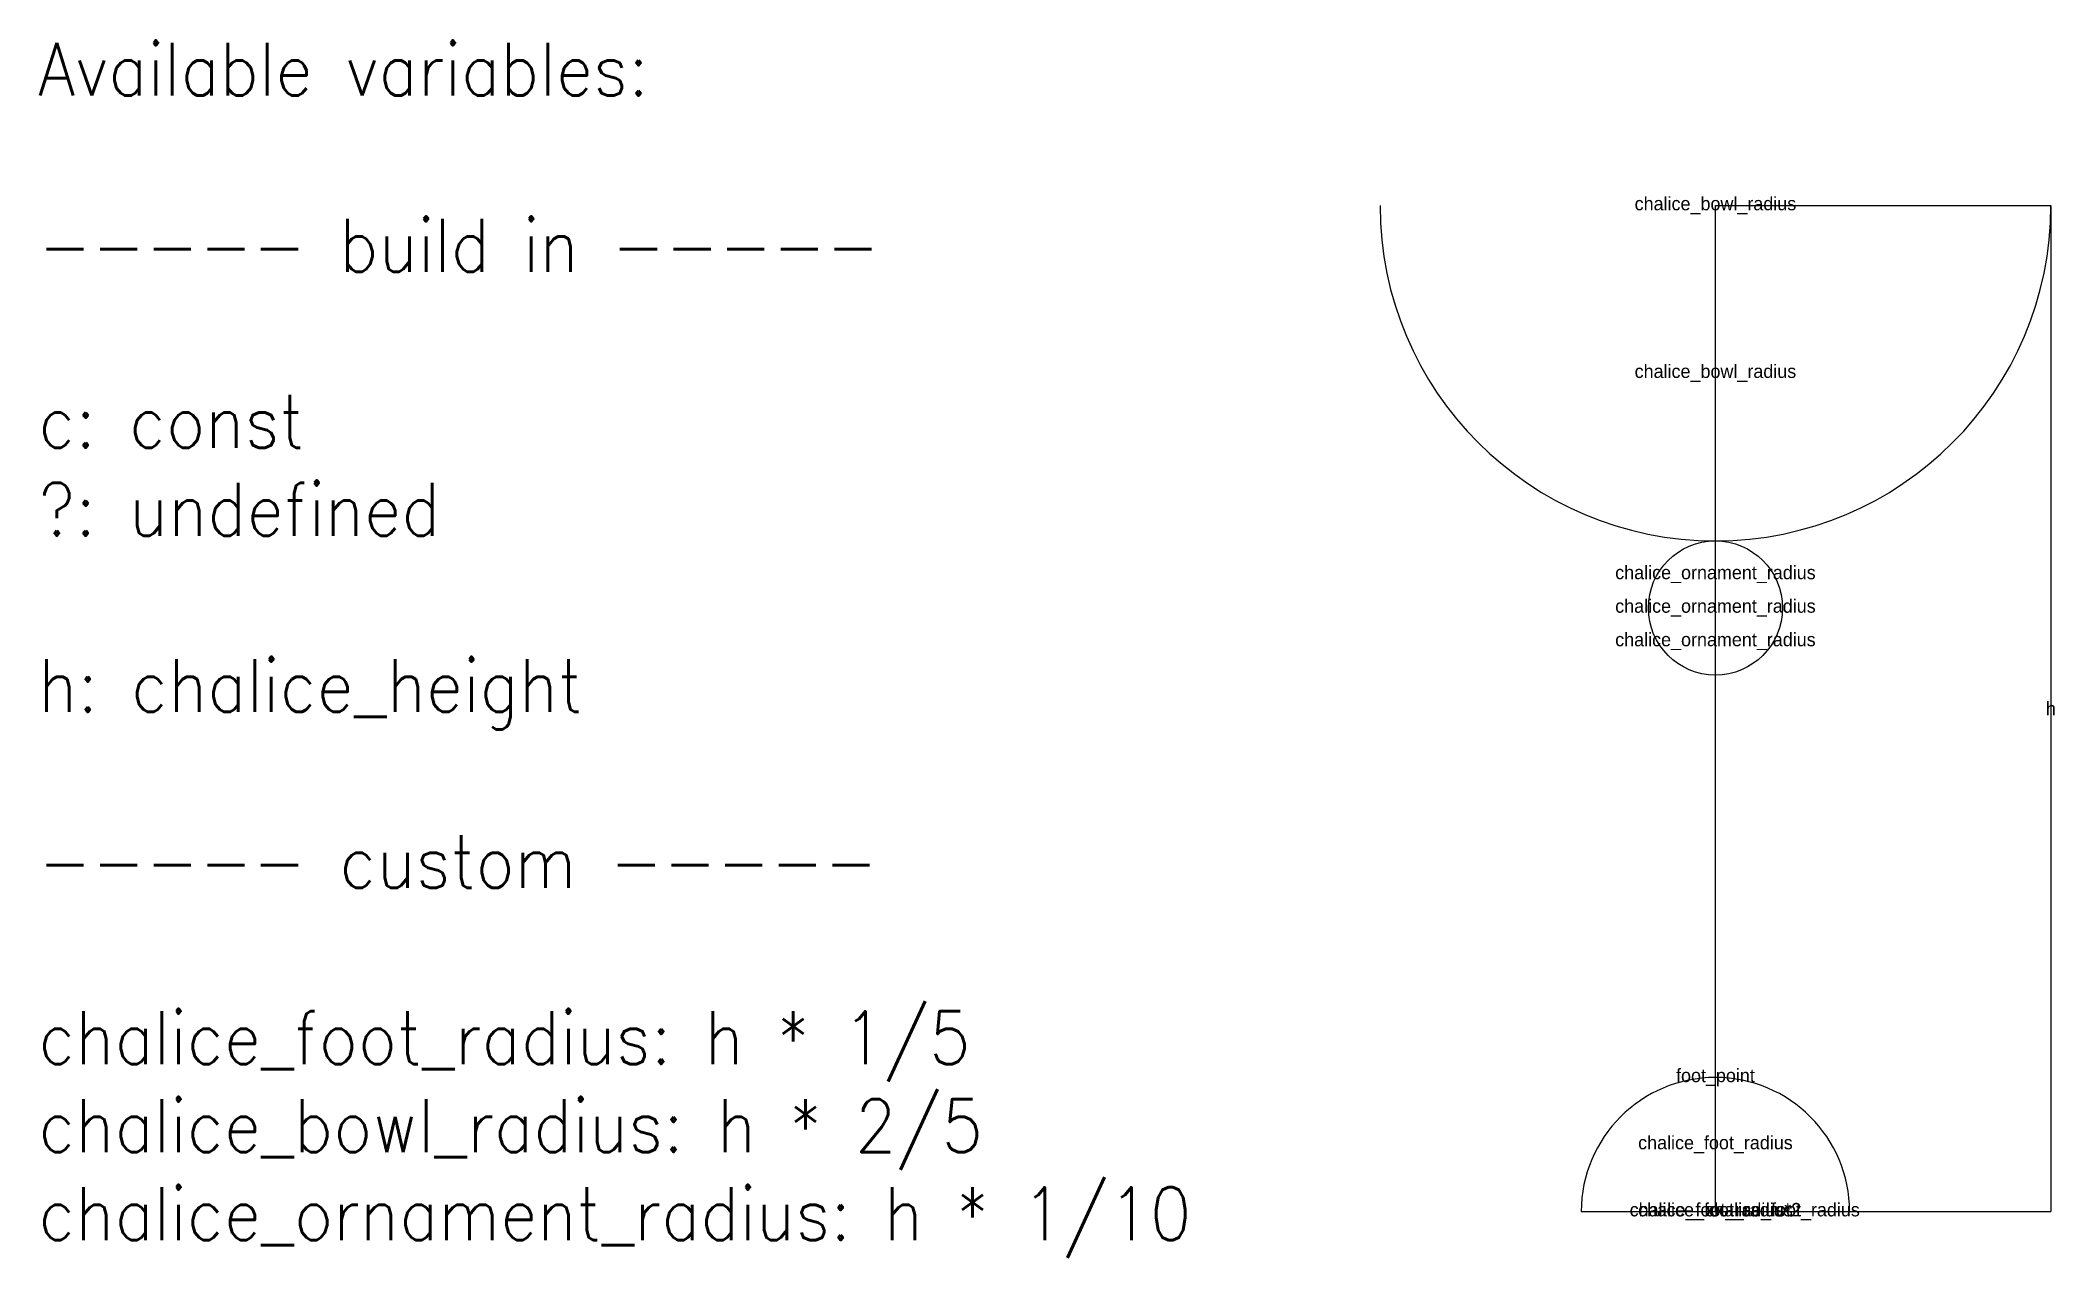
# Model space of a CAD drawing. Header units: millimetres. Extents: x -100 to 50, y -3 to 87.
import ezdxf

# ---------------------------------------------------------------- set-up
doc = ezdxf.new("R2010")
doc.units = ezdxf.units.MM
doc.layers.get('0').update_dxf_attribs({"lineweight": 25})
doc.layers.add('CUTTING', color=1, linetype='Continuous', lineweight=25, true_color=0xff0000)
doc.layers.add('VIRTUAL_LAYER', color=2, linetype='Continuous', lineweight=25, true_color=0xffff00)
doc.styles.add('textstyle11', font='Standard')

msp = doc.modelspace()

# ---------------------------------------------------------------- linework, layer by layer
at = {"layer": 'CUTTING', "color": 251}
msp.add_line((25, 10), (25, 40), dxfattribs=at)
at = {"layer": 'CUTTING', "color": 82}
msp.add_line((15, 0), (35, 0), dxfattribs=at)
msp.add_circle((25, 45), 5, dxfattribs=at)
for centre, radius, start, end in [((25, 75), 25, 180, 0), ((25, 0), 10, 0, 180)]:
    msp.add_arc(centre, radius, start, end, dxfattribs=at)
at = {"layer": 'VIRTUAL_LAYER', "color": 82}
for p, q in [((25, 50), (25, 75)), ((50, 75), (50, 0)), ((25, 45), (25, 50)), ((25, 40), (25, 45)), ((25, 0), (25, 10)), ((25, 0), (35, 0))]:
    msp.add_line(p, q, dxfattribs=at)
at = {"layer": 'VIRTUAL_LAYER', "color": 150}
for p, q in [((25, 75), (50, 75)), ((35, 0), (50, 0))]:
    msp.add_line(p, q, dxfattribs=at)
at = {"layer": 'VIRTUAL_LAYER', "color": 82}
msp.add_point((25, 10), dxfattribs=at)

# ---------------------------------------------------------------- texts
at = {"insert": (-100, -10), "char_height": 3.937, "attachment_point": 7, "style": 'textstyle11'}
msp.add_mtext('Available variables: \\P\\P----- build in -----\\P\\Pc: const\\P?: undefined \\P\\Ph: chalice_height\\P\\P----- custom -----\\P\\Pchalice_foot_radius: h * 1/5\\Pchalice_bowl_radius: h * 2/5\\Pchalice_ornament_radius: h * 1/10\\P\\P', dxfattribs=at)
at = {"color": 20, "char_height": 1, "attachment_point": 5}
for s, insert in [('chalice_bowl_radius', (25, 75)), ('chalice_bowl_radius', (25, 62.5)), ('chalice_ornament_radius', (25, 47.5)), ('chalice_ornament_radius', (25, 45)), ('chalice_ornament_radius', (25, 42.5)), ('h', (50, 37.5)), ('foot_point', (25, 10)), ('chalice_foot_radius', (25, 5)), ('chalice_foot_radius*2', (25, 0)), ('chalice_foot_radius', (25, 0)), ('chalice_foot_radius', (30, 0))]:
    msp.add_mtext(s, dxfattribs=dict(at, insert=insert))

doc.saveas('drawing.dxf')
